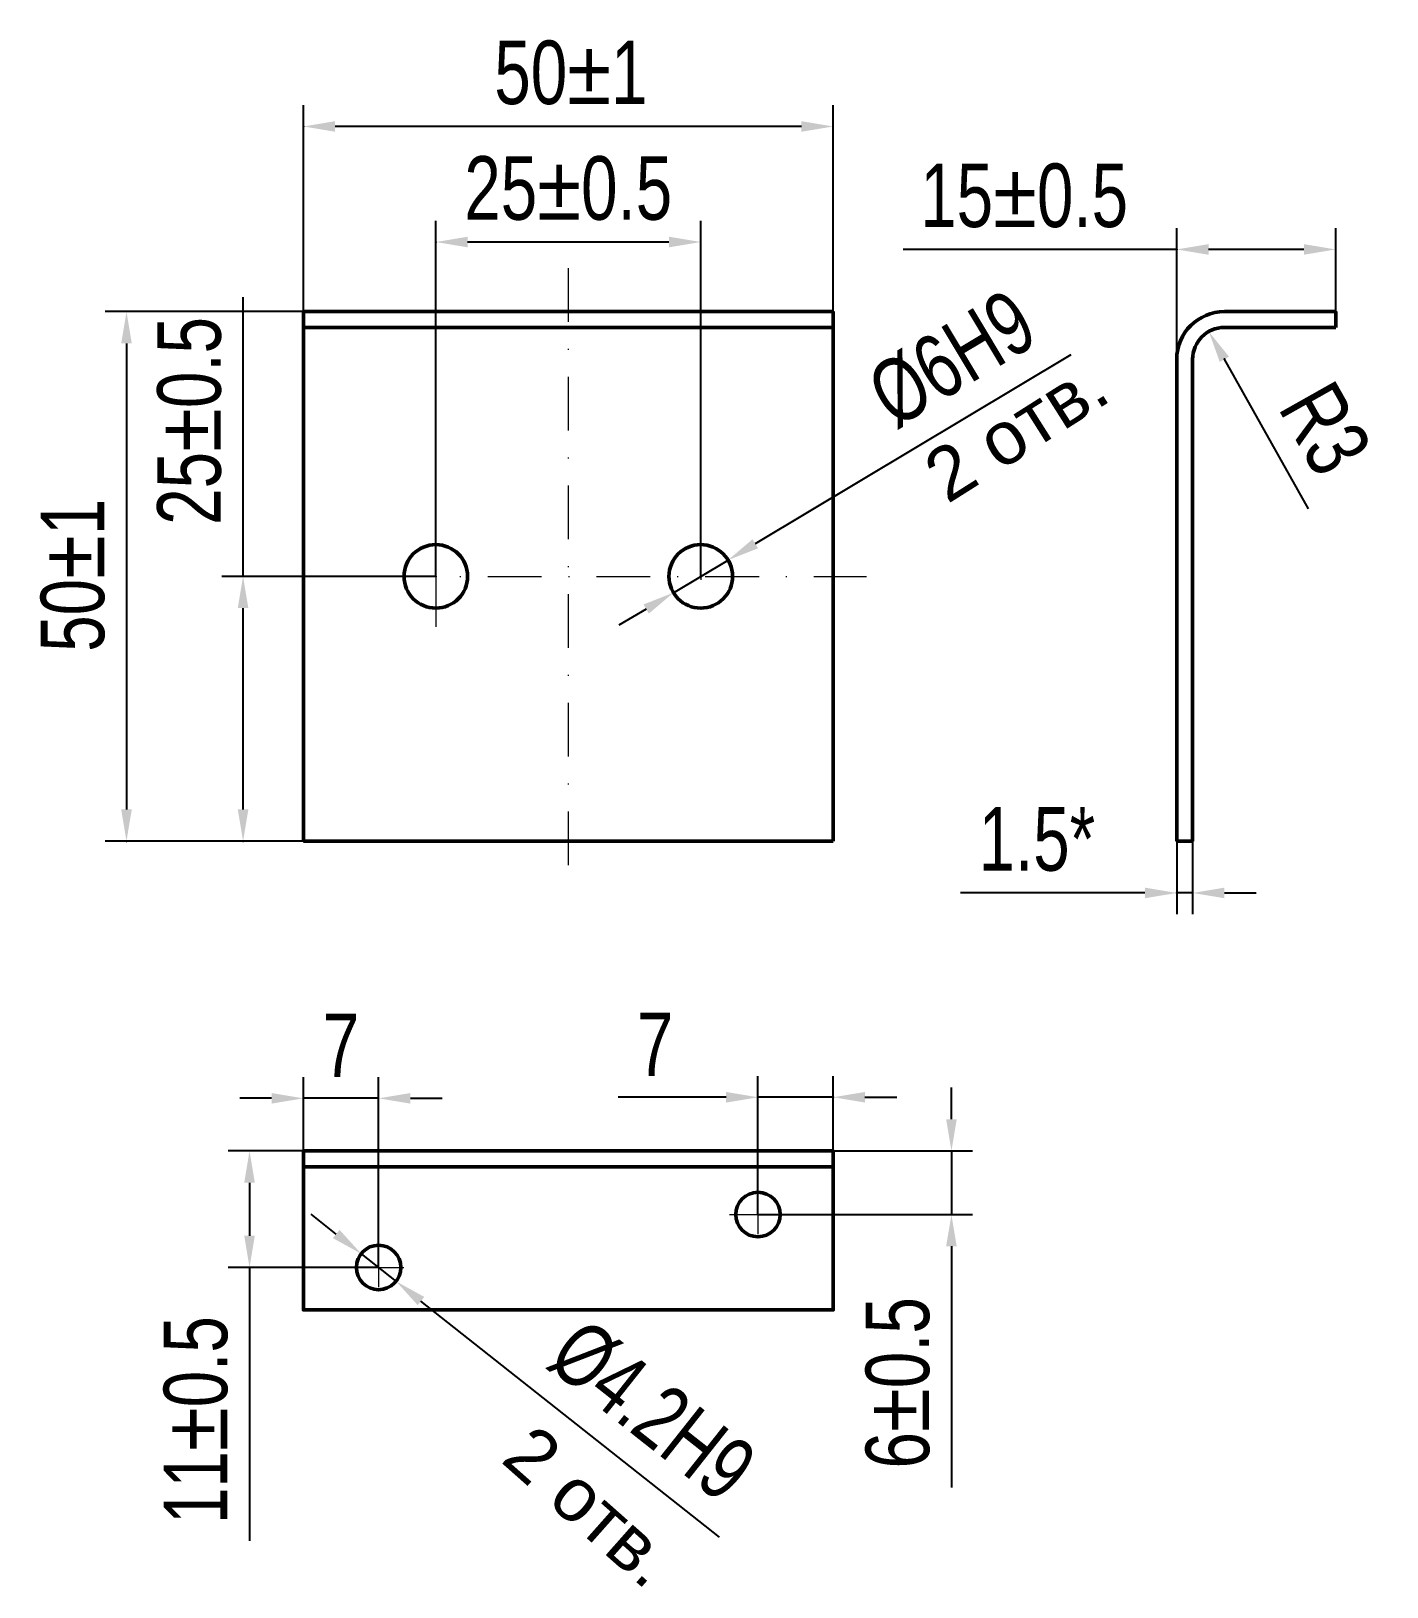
# Model space of a CAD drawing. Header units: millimetres. Extents: x 47659 to 47787, y 24107 to 24254.
import ezdxf

# ---------------------------------------------------------------- set-up
doc = ezdxf.new("R2010")
doc.units = ezdxf.units.MM
doc.linetypes.add('LT_23', pattern=[25.4, 12.7, -6.35, 0, -6.35])
doc.layers.add('Layer_07', color=7, linetype='Continuous', plot=False)
doc.layers.add('Layer_35', color=10, linetype='Continuous', lineweight=50)
doc.layers.add('Layer_85', color=130, linetype='LT_23', lineweight=13)
doc.layers.add('Layer_56', color=5, linetype='Continuous')
doc.styles.get("Standard").update_dxf_attribs({"font": 'arial.ttf'})
doc.styles.add('Style_10', font='ARIALNI_0.TTF', dxfattribs={"width": 0.9})
doc.dimstyles.new('DimStyle_12', dxfattribs={"dimscale": 2, "dimtxt": 3.5, "dimasz": 3, "dimexe": 1, "dimexo": 0, "dimgap": 1, "dimtad": 1, "dimdec": 0, "dimtxsty": 'Style_10', "dimcen": 1, "dimclrd": 8, "dimclre": 8, "dimclrt": 7, "dimazin": 3, "dimtfac": 1, "dimtdec": 0, "dimtmove": 0, "dimatfit": 3})

# ---------------------------------------------------------------- blocks, each defined once
blk = doc.blocks.new('*D34')
at = {"layer": 'Layer_07', "color": 0}
for p in [(47685.16, 24244.95), (47685.16, 24227.47), (47735.16, 24227.47)]:
    blk.add_point(p, dxfattribs=at)
at = {"layer": 'Layer_56', "color": 8, "lineweight": -2}
for p, q in [((47685.16, 24227.47), (47685.16, 24246.95)), ((47735.16, 24227.47), (47735.16, 24246.95)), ((47732.16, 24244.95), (47688.16, 24244.95))]:
    blk.add_line(p, q, dxfattribs=at)
at = {"layer": 'Layer_56', "color": 8}
for points in [[(47688.16, 24245.45), (47688.16, 24244.45), (47685.16, 24244.95)], [(47732.16, 24245.45), (47732.16, 24244.45), (47735.16, 24244.95)]]:
    blk.add_solid(points, dxfattribs=at)
at = {"layer": 'Layer_56', "color": 7, "insert": (47710.41, 24250.02), "char_height": 6, "attachment_point": 5, "style": 'Style_10'}
blk.add_mtext('\\A1;50±1', dxfattribs=at)
blk = doc.blocks.new('*D35')
at = {"layer": 'Layer_07', "color": 0}
for p in [(47685.16, 24227.47), (47668.47, 24177.47), (47685.16, 24177.47)]:
    blk.add_point(p, dxfattribs=at)
at = {"layer": 'Layer_56', "color": 8, "lineweight": -2}
for p, q in [((47685.16, 24227.47), (47666.47, 24227.47)), ((47668.47, 24224.47), (47668.47, 24180.47)), ((47685.16, 24177.47), (47666.47, 24177.47))]:
    blk.add_line(p, q, dxfattribs=at)
at = {"layer": 'Layer_56', "color": 8}
for points in [[(47667.97, 24224.47), (47668.97, 24224.47), (47668.47, 24227.47)], [(47667.97, 24180.47), (47668.97, 24180.47), (47668.47, 24177.47)]]:
    blk.add_solid(points, dxfattribs=at)
at = {"layer": 'Layer_56', "color": 7, "insert": (47663.41, 24202.58), "char_height": 6, "attachment_point": 5, "rotation": 90, "style": 'Style_10'}
blk.add_mtext('\\A1;50±1', dxfattribs=at)
blk = doc.blocks.new('*D36')
at = {"layer": 'Layer_07', "color": 0}
for p in [(47697.66, 24234.04), (47697.66, 24202.47), (47722.66, 24202.47)]:
    blk.add_point(p, dxfattribs=at)
at = {"layer": 'Layer_56', "color": 8, "lineweight": -2}
for p, q in [((47697.66, 24202.47), (47697.66, 24236.04)), ((47722.66, 24202.47), (47722.66, 24236.04)), ((47719.66, 24234.04), (47700.66, 24234.04))]:
    blk.add_line(p, q, dxfattribs=at)
at = {"layer": 'Layer_56', "color": 8}
for points in [[(47700.66, 24234.54), (47700.66, 24233.54), (47697.66, 24234.04)], [(47719.66, 24234.54), (47719.66, 24233.54), (47722.66, 24234.04)]]:
    blk.add_solid(points, dxfattribs=at)
at = {"layer": 'Layer_56', "color": 7, "insert": (47710.16, 24239.1), "char_height": 6, "attachment_point": 5, "style": 'Style_10'}
blk.add_mtext('\\A1;25±0.5', dxfattribs=at)
blk = doc.blocks.new('*D37')
at = {"layer": 'Layer_07', "color": 0}
for p in [(47735.16, 24148.22), (47728.06, 24142.22), (47746.32, 24142.22)]:
    blk.add_point(p, dxfattribs=at)
at = {"layer": 'Layer_56', "color": 8, "lineweight": -2}
for p, q in [((47746.32, 24151.22), (47746.32, 24154.22)), ((47735.16, 24148.22), (47748.32, 24148.22)), ((47746.32, 24148.22), (47746.32, 24142.22)), ((47728.06, 24142.22), (47748.32, 24142.22)), ((47746.32, 24139.22), (47746.32, 24116.45))]:
    blk.add_line(p, q, dxfattribs=at)
at = {"layer": 'Layer_56', "color": 8}
for points in [[(47745.82, 24151.22), (47746.82, 24151.22), (47746.32, 24148.22)], [(47745.82, 24139.22), (47746.82, 24139.22), (47746.32, 24142.22)]]:
    blk.add_solid(points, dxfattribs=at)
at = {"layer": 'Layer_56', "color": 7, "insert": (47741.26, 24126.33), "char_height": 6, "attachment_point": 5, "rotation": 90, "style": 'Style_10'}
blk.add_mtext('\\A1;6±0.5', dxfattribs=at)
blk = doc.blocks.new('*D38')
at = {"layer": 'Layer_07', "color": 0}
for p in [(47735.16, 24153.29), (47735.16, 24148.22), (47728.06, 24142.22)]:
    blk.add_point(p, dxfattribs=at)
at = {"layer": 'Layer_56', "color": 8, "lineweight": -2}
for p, q in [((47728.06, 24142.22), (47728.06, 24155.29)), ((47735.16, 24148.22), (47735.16, 24155.29)), ((47725.06, 24153.29), (47714.88, 24153.29)), ((47735.16, 24153.29), (47728.06, 24153.29)), ((47738.16, 24153.29), (47741.16, 24153.29))]:
    blk.add_line(p, q, dxfattribs=at)
at = {"layer": 'Layer_56', "color": 8}
for points in [[(47725.06, 24153.79), (47725.06, 24152.79), (47728.06, 24153.29)], [(47738.16, 24153.79), (47738.16, 24152.79), (47735.16, 24153.29)]]:
    blk.add_solid(points, dxfattribs=at)
at = {"layer": 'Layer_56', "color": 7, "insert": (47718.35, 24158.29), "char_height": 6, "attachment_point": 5, "style": 'Style_10'}
blk.add_mtext('\\A1;7', dxfattribs=at)
blk = doc.blocks.new('*D39')
at = {"layer": 'Layer_07', "color": 0}
for p in [(47685.16, 24153.19), (47692.26, 24137.22), (47685.16, 24133.22)]:
    blk.add_point(p, dxfattribs=at)
at = {"layer": 'Layer_56', "color": 8, "lineweight": -2}
for p, q in [((47685.16, 24133.22), (47685.16, 24155.19)), ((47692.26, 24137.22), (47692.26, 24155.19)), ((47682.16, 24153.19), (47679.16, 24153.19)), ((47692.26, 24153.19), (47685.16, 24153.19)), ((47695.26, 24153.19), (47698.26, 24153.19))]:
    blk.add_line(p, q, dxfattribs=at)
at = {"layer": 'Layer_56', "color": 8}
for points in [[(47682.16, 24153.69), (47682.16, 24152.69), (47685.16, 24153.19)], [(47695.26, 24153.69), (47695.26, 24152.69), (47692.26, 24153.19)]]:
    blk.add_solid(points, dxfattribs=at)
at = {"layer": 'Layer_56', "color": 7, "insert": (47688.71, 24158.19), "char_height": 6, "attachment_point": 5, "style": 'Style_10'}
blk.add_mtext('\\A1;7', dxfattribs=at)
blk = doc.blocks.new('*D40')
at = {"layer": 'Layer_07', "color": 0}
for p in [(47690.62, 24138.52), (47693.91, 24135.91)]:
    blk.add_point(p, dxfattribs=at)
at = {"layer": 'Layer_56', "color": 8, "lineweight": -2}
for p, q in [((47688.26, 24140.38), (47685.91, 24142.24)), ((47690.62, 24138.52), (47693.91, 24135.91)), ((47724.44, 24111.75), (47696.26, 24134.05))]:
    blk.add_line(p, q, dxfattribs=at)
at = {"layer": 'Layer_56', "color": 8}
for points in [[(47688.58, 24140.77), (47687.95, 24139.99), (47690.62, 24138.52)], [(47696.57, 24134.44), (47695.95, 24133.66), (47693.91, 24135.91)]]:
    blk.add_solid(points, dxfattribs=at)
at = {"layer": 'Layer_56', "color": 7, "insert": (47718.09, 24123.68), "char_height": 6, "attachment_point": 5, "rotation": 321.6339, "style": 'Style_10'}
blk.add_mtext('\\A1;%%C4.2H9', dxfattribs=at)
blk = doc.blocks.new('*D41')
at = {"layer": 'Layer_07', "color": 0}
for p in [(47725.24, 24204.01), (47720.09, 24200.93)]:
    blk.add_point(p, dxfattribs=at)
at = {"layer": 'Layer_56', "color": 8, "lineweight": -2}
for p, q in [((47757.59, 24223.39), (47727.81, 24205.55)), ((47720.09, 24200.93), (47725.24, 24204.01)), ((47717.52, 24199.39), (47714.94, 24197.85))]:
    blk.add_line(p, q, dxfattribs=at)
at = {"layer": 'Layer_56', "color": 8}
for points in [[(47727.55, 24205.98), (47728.07, 24205.12), (47725.24, 24204.01)], [(47717.26, 24199.82), (47717.77, 24198.96), (47720.09, 24200.93)]]:
    blk.add_solid(points, dxfattribs=at)
at = {"layer": 'Layer_56', "color": 7, "insert": (47746.4, 24223), "char_height": 6, "attachment_point": 5, "rotation": 30.9164, "style": 'Style_10'}
blk.add_mtext('\\A1;%%C6H9', dxfattribs=at)
blk = doc.blocks.new('*D42')
at = {"layer": 'Layer_07', "color": 0}
for p in [(47697.66, 24202.47), (47679.47, 24177.47), (47685.16, 24177.47)]:
    blk.add_point(p, dxfattribs=at)
at = {"layer": 'Layer_56', "color": 8, "lineweight": -2}
for p, q in [((47679.47, 24202.47), (47679.47, 24228.83)), ((47697.66, 24202.47), (47677.47, 24202.47)), ((47679.47, 24180.47), (47679.47, 24199.47)), ((47685.16, 24177.47), (47677.47, 24177.47))]:
    blk.add_line(p, q, dxfattribs=at)
at = {"layer": 'Layer_56', "color": 8}
for points in [[(47678.97, 24199.47), (47679.97, 24199.47), (47679.47, 24202.47)], [(47678.97, 24180.47), (47679.97, 24180.47), (47679.47, 24177.47)]]:
    blk.add_solid(points, dxfattribs=at)
at = {"layer": 'Layer_56', "color": 7, "insert": (47674.41, 24217.15), "char_height": 6, "attachment_point": 5, "rotation": 90, "style": 'Style_10'}
blk.add_mtext('\\A1;25±0.5', dxfattribs=at)
blk = doc.blocks.new('*D50')
at = {"layer": 'Layer_07', "color": 0}
for p in [(47767.58, 24233.34), (47782.58, 24227.47), (47767.58, 24222.97)]:
    blk.add_point(p, dxfattribs=at)
at = {"layer": 'Layer_56', "color": 8, "lineweight": -2}
for p, q in [((47767.58, 24222.97), (47767.58, 24235.34)), ((47782.58, 24227.47), (47782.58, 24235.34)), ((47767.58, 24233.34), (47741.77, 24233.34)), ((47779.58, 24233.34), (47770.58, 24233.34))]:
    blk.add_line(p, q, dxfattribs=at)
at = {"layer": 'Layer_56', "color": 8}
for points in [[(47770.58, 24233.84), (47770.58, 24232.84), (47767.58, 24233.34)], [(47779.58, 24233.84), (47779.58, 24232.84), (47782.58, 24233.34)]]:
    blk.add_solid(points, dxfattribs=at)
at = {"layer": 'Layer_56', "color": 7, "insert": (47753.18, 24238.41), "char_height": 6, "attachment_point": 5, "style": 'Style_10'}
blk.add_mtext('\\A1;15±0.5', dxfattribs=at)
blk = doc.blocks.new('*D51')
at = {"layer": 'Layer_07', "color": 0}
for p in [(47770.61, 24225.58), (47772.08, 24222.97)]:
    blk.add_point(p, dxfattribs=at)
at = {"layer": 'Layer_56', "color": 8, "lineweight": -2}
blk.add_line((47780.03, 24208.86), (47772.08, 24222.97), dxfattribs=at)
at = {"layer": 'Layer_56', "color": 8}
blk.add_solid([(47772.51, 24223.22), (47771.64, 24222.72), (47770.61, 24225.58)], dxfattribs=at)
at = {"layer": 'Layer_56', "color": 7, "insert": (47781.59, 24216.41), "char_height": 6, "attachment_point": 5, "rotation": 299.4104, "style": 'Style_10'}
blk.add_mtext('\\A1;R3', dxfattribs=at)
blk = doc.blocks.new('*D54')
at = {"layer": 'Layer_07', "color": 0}
for p in [(47685.16, 24148.22), (47680.08, 24137.22), (47692.26, 24137.22)]:
    blk.add_point(p, dxfattribs=at)
at = {"layer": 'Layer_56', "color": 8, "lineweight": -2}
for p, q in [((47685.16, 24148.22), (47678.08, 24148.22)), ((47680.08, 24145.22), (47680.08, 24140.22)), ((47692.26, 24137.22), (47678.08, 24137.22)), ((47680.08, 24137.22), (47680.08, 24111.41))]:
    blk.add_line(p, q, dxfattribs=at)
at = {"layer": 'Layer_56', "color": 8}
for points in [[(47679.58, 24145.22), (47680.58, 24145.22), (47680.08, 24148.22)], [(47679.58, 24140.22), (47680.58, 24140.22), (47680.08, 24137.22)]]:
    blk.add_solid(points, dxfattribs=at)
at = {"layer": 'Layer_56', "color": 7, "insert": (47675.02, 24122.81), "char_height": 6, "attachment_point": 5, "rotation": 90, "style": 'Style_10'}
blk.add_mtext('\\A1;11±0.5', dxfattribs=at)
blk = doc.blocks.new('*D55')
at = {"layer": 'Layer_07', "color": 0}
for p in [(47767.58, 24177.47), (47769.08, 24177.47), (47767.58, 24172.58)]:
    blk.add_point(p, dxfattribs=at)
at = {"layer": 'Layer_56', "color": 8, "lineweight": -2}
for p, q in [((47767.58, 24177.47), (47767.58, 24170.58)), ((47769.08, 24177.47), (47769.08, 24170.58)), ((47764.58, 24172.58), (47747.19, 24172.58)), ((47769.08, 24172.58), (47767.58, 24172.58)), ((47772.08, 24172.58), (47775.08, 24172.58))]:
    blk.add_line(p, q, dxfattribs=at)
at = {"layer": 'Layer_56', "color": 8}
for points in [[(47764.58, 24173.08), (47764.58, 24172.08), (47767.58, 24172.58)], [(47772.08, 24173.08), (47772.08, 24172.08), (47769.08, 24172.58)]]:
    blk.add_solid(points, dxfattribs=at)
at = {"layer": 'Layer_56', "color": 7, "insert": (47754.38, 24177.64), "char_height": 6, "attachment_point": 5, "style": 'Style_10'}
blk.add_mtext('\\A1;1.5*', dxfattribs=at)

msp = doc.modelspace()

# ---------------------------------------------------------------- linework, layer by layer
at = {"layer": 'Layer_35', "color": 4}
for p, q in [((47685.16, 24227.47), (47685.16, 24177.47)), ((47685.16, 24227.47), (47685.16, 24225.97)), ((47735.16, 24227.47), (47685.16, 24227.47)), ((47735.16, 24227.47), (47735.16, 24177.47)), ((47735.16, 24227.47), (47735.16, 24225.97)), ((47772.08, 24227.47), (47782.58, 24227.47)), ((47782.58, 24227.47), (47782.58, 24225.97)), ((47685.16, 24225.97), (47735.16, 24225.97)), ((47772.08, 24225.97), (47782.58, 24225.97)), ((47767.58, 24177.47), (47767.58, 24222.97)), ((47769.08, 24177.47), (47769.08, 24222.97)), ((47685.16, 24177.47), (47735.16, 24177.47)), ((47767.58, 24177.47), (47769.08, 24177.47)), ((47685.16, 24146.72), (47735.16, 24146.72))]:
    msp.add_line(p, q, dxfattribs=at)
msp.add_lwpolyline([(47685.16, 24148.22), (47735.16, 24148.22), (47735.16, 24133.22), (47685.16, 24133.22)], close=True, dxfattribs=at)
for centre, radius in [((47697.66, 24202.47), 3), ((47722.66, 24202.47), 3), ((47728.06, 24142.22), 2.1), ((47692.26, 24137.22), 2.1)]:
    msp.add_circle(centre, radius, dxfattribs=at)
for radius in [4.5, 3]:
    msp.add_arc((47772.08, 24222.97), radius, 90, 180, dxfattribs=at)
at = {"layer": 'Layer_85', "color": 6, "ltscale": 0.4}
for p, q in [((47710.16, 24231.58), (47710.16, 24173.36)), ((47722.66, 24207.24), (47722.66, 24197.7)), ((47682.04, 24202.47), (47738.29, 24202.47)), ((47728.06, 24145.44), (47728.06, 24138.99)), ((47725.36, 24142.22), (47730.76, 24142.22)), ((47692.26, 24140.44), (47692.26, 24133.99)), ((47689.56, 24137.22), (47694.96, 24137.22))]:
    msp.add_line(p, q, dxfattribs=at)
at = {"layer": 'Layer_85', "color": 6}
msp.add_line((47697.66, 24207.24), (47697.66, 24197.7), dxfattribs=at)

# ---------------------------------------------------------------- texts
at = {"layer": 'Layer_56', "color": 1}
for rotation, p in [(32.3336, (47745.93, 24209.26)), (318.4862, (47703.67, 24118.94))]:
    msp.add_text('2 отв.', height=5, rotation=rotation, dxfattribs=at).set_placement(p)

# ---------------------------------------------------------------- dimensions: what is measured, and where the dimension line sits
for base, p1, p2, override, picture, middle in [((47685.16, 24244.95), (47735.16, 24227.47), (47685.16, 24227.47), {"dimtxt": 3, "dimasz": 1.5, "dimgap": 1, "dimtol": 1, "dimlim": 0, "dimtp": 1, "dimtm": 1, "dimfxl": 50, "dimfxlon": 1}, '*D34', (47710.41, 24244.95)), ((47735.16, 24153.29), (47728.06, 24142.22), (47735.16, 24148.22), {"dimtxt": 3, "dimasz": 1.5, "dimfxl": 50, "dimfxlon": 1}, '*D38', (47718.35, 24153.29))]:
    dim = msp.add_linear_dim(base=base, p1=p1, p2=p2, dimstyle='DimStyle_12', override=override, dxfattribs=at)
    dim.commit()
    dim.dimension.update_dxf_attribs({"geometry": picture, "text_midpoint": middle, "dimtype": 160})
for base, p1, p2, override, picture, middle in [((47697.66, 24234.04), (47722.66, 24202.47), (47697.66, 24202.47), {"dimtxt": 3, "dimasz": 1.5, "dimgap": 1, "dimtol": 1, "dimlim": 0, "dimtp": 0.5, "dimtm": 0.5, "dimtdec": 1, "dimfxl": 50, "dimfxlon": 1}, '*D36', (47710.16, 24239.1)), ((47767.58, 24233.34), (47782.58, 24227.47), (47767.58, 24222.97), {"dimtxt": 3, "dimasz": 1.5, "dimgap": 1, "dimtol": 1, "dimlim": 0, "dimtp": 0.5, "dimtm": 0.5, "dimtdec": 1, "dimfxl": 50, "dimfxlon": 1}, '*D50', (47753.18, 24238.41)), ((47685.16, 24153.19), (47692.26, 24137.22), (47685.16, 24133.22), {"dimtxt": 3, "dimasz": 1.5, "dimfxl": 50, "dimfxlon": 1}, '*D39', (47688.71, 24158.19))]:
    dim = msp.add_linear_dim(base=base, p1=p1, p2=p2, dimstyle='DimStyle_12', override=override, dxfattribs=at)
    dim.commit()
    dim.dimension.update_dxf_attribs({"geometry": picture, "text_midpoint": middle})
for base, p1, override, picture, middle in [((47679.47, 24177.47), (47697.66, 24202.47), {"dimtxt": 3, "dimasz": 1.5, "dimtol": 1, "dimtp": 0.5, "dimtm": 0.5, "dimtdec": 1, "dimfxl": 50, "dimfxlon": 1}, '*D42', (47679.47, 24217.15)), ((47668.47, 24177.47), (47685.16, 24227.47), {"dimtxt": 3, "dimasz": 1.5, "dimgap": 1, "dimtol": 1, "dimlim": 0, "dimtp": 1, "dimtm": 1, "dimfxl": 50, "dimfxlon": 1}, '*D35', (47668.47, 24202.58))]:
    dim = msp.add_linear_dim(base=base, p1=p1, p2=(47685.16, 24177.47), angle=90, dimstyle='DimStyle_12', override=override, dxfattribs=at)
    dim.commit()
    dim.dimension.update_dxf_attribs({"geometry": picture, "text_midpoint": middle, "dimtype": 160})
for p1, p2, text, override, picture, middle in [((47720.09, 24200.93), (47725.24, 24204.01), '%%C6H9', {"dimtxt": 3, "dimasz": 1.5, "dimgap": 1, "dimtol": 0, "dimlim": 0, "dimtm": 0, "dimfxl": 50, "dimfxlon": 1}, '*D41', (47749.18, 24218.35)), ((47690.62, 24138.52), (47693.91, 24135.91), '%%C4.2H9', {"dimtxt": 3, "dimasz": 1.5, "dimdec": 1, "dimfxl": 50, "dimfxlon": 1}, '*D40', (47714.73, 24119.43))]:
    dim = msp.add_diameter_dim_2p(p1=p1, p2=p2, text=text, dimstyle='DimStyle_12', override=override, dxfattribs=at)
    dim.commit()
    dim.dimension.update_dxf_attribs({"geometry": picture, "text_midpoint": middle, "dimtype": 163})
dim = msp.add_radius_dim(center=(47772.08, 24222.97), mpoint=(47770.61, 24225.58), dimstyle='DimStyle_12', override={"dimtxt": 3, "dimasz": 1.5, "dimfxl": 50, "dimfxlon": 1}, dxfattribs=at)
dim.commit()
dim.dimension.update_dxf_attribs({"geometry": '*D51', "text_midpoint": (47777.18, 24213.92), "dimtype": 164})
dim = msp.add_linear_dim(base=(47767.58, 24172.58), p1=(47769.08, 24177.47), p2=(47767.58, 24177.47), text='1.5*', dimstyle='DimStyle_12', override={"dimtxt": 3, "dimasz": 1.5, "dimdec": 1, "dimfxl": 50, "dimfxlon": 1}, dxfattribs=at)
dim.commit()
dim.dimension.update_dxf_attribs({"geometry": '*D55', "text_midpoint": (47754.38, 24177.64)})
for base, p1, p2, picture, middle in [((47746.32, 24142.22), (47735.16, 24148.22), (47728.06, 24142.22), '*D37', (47741.26, 24126.33)), ((47680.08, 24137.22), (47685.16, 24148.22), (47692.26, 24137.22), '*D54', (47675.02, 24122.81))]:
    dim = msp.add_linear_dim(base=base, p1=p1, p2=p2, angle=90, dimstyle='DimStyle_12', override={"dimtxt": 3, "dimasz": 1.5, "dimgap": 1, "dimtol": 1, "dimlim": 0, "dimtp": 0.5, "dimtm": 0.5, "dimtdec": 1, "dimfxl": 50, "dimfxlon": 1}, dxfattribs=at)
    dim.commit()
    dim.dimension.update_dxf_attribs({"geometry": picture, "text_midpoint": middle})

doc.saveas('drawing.dxf')
